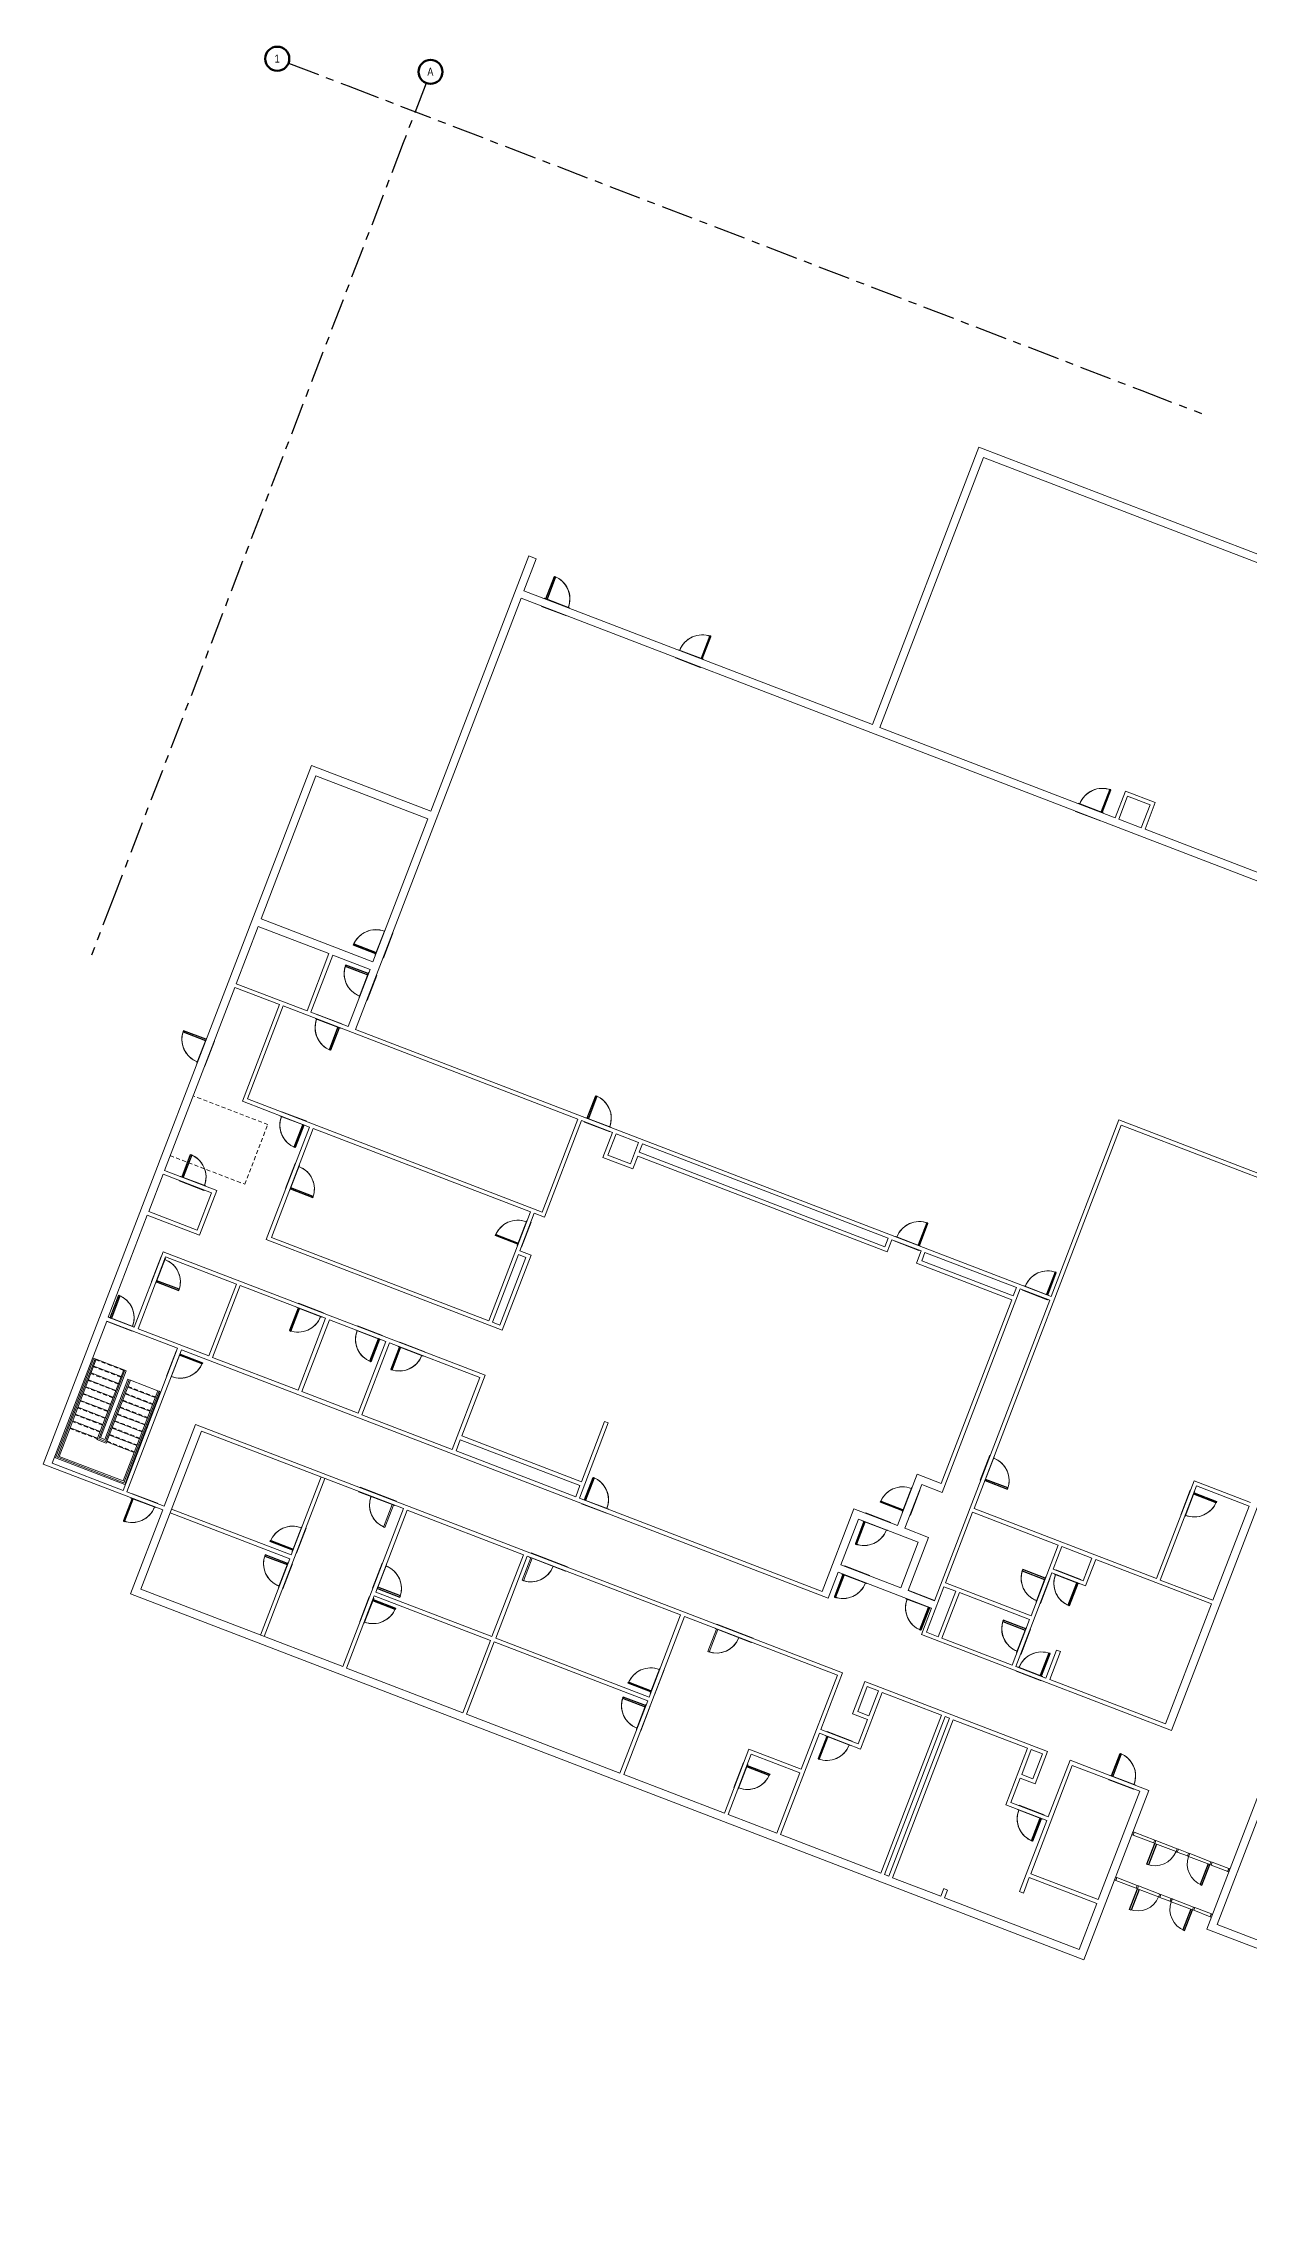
# Model space of a CAD drawing. Header units: inches. Extents: x -907 to 2508, y -1874 to 1367.
# Drawn here: x -907 to 902, y -1874 to 1367 of the extents above; entities that cross this region are included whole.
import ezdxf

# ---------------------------------------------------------------- set-up
doc = ezdxf.new("R2010")
doc.units = ezdxf.units.IN
doc.header["$MEASUREMENT"] = 0
doc.linetypes.add('Grid Line', pattern=[84, 48, -12, 12, -12])
doc.linetypes.add('Overhead', pattern=[9.75, 6, -3.75])
for name, color, linetype, lineweight in [('A-DOOR', 31, 'Continuous', 15), ('A-DOOR-FRAM', 31, 'Continuous', 9), ('A-FLOR-HRAL', 11, 'Continuous', 9), ('A-GLAZ-CWMG', 51, 'Continuous', 9), ('A-WALL', 113, 'Continuous', 15), ('S-GRID', 1, 'Continuous', 9), ('S-GRID-IDEN', 1, 'Continuous', 50), ('S-STRS', 31, 'Continuous', 9)]:
    doc.layers.add(name, color=color, linetype=linetype, lineweight=lineweight)
doc.styles.add('Arial Narrow', font='ARIALN.TTF', dxfattribs={"height": 12})

# ---------------------------------------------------------------- blocks, each defined once
blk = doc.blocks.new('Door-Single_CE_ - HM Door-2_ HM Frame-5252126-ROOF')
at = {"layer": 'A-DOOR'}
for p, q in [((16.25, -39.5), (16.25, -3.5)), ((16.25, -3.5), (18, -3.5)), ((18, -3.5), (18, -39.5)), ((18, -39.5), (16.25, -39.5))]:
    blk.add_line(p, q, dxfattribs=at)
at = {"layer": 'A-DOOR', "lineweight": 25}
for p, q in [((16.25, -39.5), (16.25, -3.5)), ((18, -3.5), (16.25, -3.5)), ((18, -3.5), (18, -39.5)), ((18, -39.5), (16.25, -39.5))]:
    blk.add_line(p, q, dxfattribs=at)
at = {"layer": 'A-DOOR', "lineweight": 9}
for start in [179.5, 179.5, 179.5, 180.00117]:
    blk.add_arc((18, -3.5), 36, start, 270, dxfattribs=at)
at = {"layer": 'A-DOOR-FRAM'}
for p, q in [((-20, 3.5), (20, 3.5)), ((-20, 3), (-20, 3.5)), ((20, 3.5), (20, 3)), ((-20, -3.5), (-20, -3)), ((20, -3.5), (-20, -3.5)), ((20, -3), (20, -3.5))]:
    blk.add_line(p, q, dxfattribs=at)
blk = doc.blocks.new('Door-Single_CE_ - WD Door-2_ WD Frame-5252166-ROOF')
at = {"layer": 'A-DOOR'}
for p, q in [((16, -39.5), (16, -3.5)), ((16, -3.5), (18, -3.5)), ((18, -3.5), (18, -39.5)), ((18, -39.5), (16, -39.5))]:
    blk.add_line(p, q, dxfattribs=at)
at = {"layer": 'A-DOOR', "lineweight": 25}
for p, q in [((16, -39.5), (16, -3.5)), ((18, -3.5), (16, -3.5)), ((18, -3.5), (18, -39.5)), ((18, -39.5), (16, -39.5))]:
    blk.add_line(p, q, dxfattribs=at)
at = {"layer": 'A-DOOR', "lineweight": 9}
for start in [179.5, 179.5, 179.5, 180.0012]:
    blk.add_arc((18, -3.5), 36, start, 270, dxfattribs=at)
at = {"layer": 'A-DOOR-FRAM'}
for p, q in [((-20, 3.5), (20, 3.5)), ((-20, 3), (-20, 3.5)), ((20, 3.5), (20, 3)), ((-20, -3.5), (-20, -3)), ((20, -3.5), (-20, -3.5)), ((20, -3), (20, -3.5))]:
    blk.add_line(p, q, dxfattribs=at)
blk = doc.blocks.new('Door-Single_CE_ - WD Door-2_ WD Frame-5252168-ROOF')
at = {"layer": 'A-DOOR'}
for p, q in [((18, 39.5), (16, 39.5)), ((16, 39.5), (16, 3.5)), ((18, 3.5), (18, 39.5)), ((16, 3.5), (18, 3.5))]:
    blk.add_line(p, q, dxfattribs=at)
at = {"layer": 'A-DOOR', "lineweight": 25}
for p, q in [((18, 39.5), (16, 39.5)), ((16, 39.5), (16, 3.5)), ((18, 3.5), (18, 39.5)), ((18, 3.5), (16, 3.5))]:
    blk.add_line(p, q, dxfattribs=at)
at = {"layer": 'A-DOOR', "lineweight": 9}
for end in [179.9988, 180.5, 180.5, 180.5]:
    blk.add_arc((18, 3.5), 36, 90, end, dxfattribs=at)
at = {"layer": 'A-DOOR-FRAM'}
for p, q in [((-20, 3.5), (20, 3.5)), ((-20, 3), (-20, 3.5)), ((20, 3.5), (20, 3)), ((-20, -3.5), (-20, -3)), ((20, -3.5), (-20, -3.5)), ((20, -3), (20, -3.5))]:
    blk.add_line(p, q, dxfattribs=at)
blk = doc.blocks.new('Door-Single_CE_ - HM Door-2_ HM Frame-5252123-ROOF')
at = {"layer": 'A-DOOR'}
for p, q in [((18, 39.5), (16.25, 39.5)), ((16.25, 39.5), (16.25, 3.5)), ((18, 3.5), (18, 39.5)), ((16.25, 3.5), (18, 3.5))]:
    blk.add_line(p, q, dxfattribs=at)
at = {"layer": 'A-DOOR', "lineweight": 25}
for p, q in [((18, 39.5), (16.25, 39.5)), ((16.25, 39.5), (16.25, 3.5)), ((18, 3.5), (18, 39.5)), ((18, 3.5), (16.25, 3.5))]:
    blk.add_line(p, q, dxfattribs=at)
at = {"layer": 'A-DOOR', "lineweight": 9}
for end in [179.99883, 180.5, 180.5, 180.5]:
    blk.add_arc((18, 3.5), 36, 90, end, dxfattribs=at)
at = {"layer": 'A-DOOR-FRAM'}
for p, q in [((-20, 3.5), (20, 3.5)), ((-20, 3), (-20, 3.5)), ((20, 3.5), (20, 3)), ((-20, -3.5), (-20, -3)), ((20, -3.5), (-20, -3.5)), ((20, -3), (20, -3.5))]:
    blk.add_line(p, q, dxfattribs=at)
blk = doc.blocks.new('Door-Single_CE_ - WD Door-2_ HM Frame-5252155-ROOF')
at = {"layer": 'A-DOOR'}
for p, q in [((18, 39.5), (16, 39.5)), ((16, 39.5), (16, 3.5)), ((18, 3.5), (18, 39.5)), ((16, 3.5), (18, 3.5))]:
    blk.add_line(p, q, dxfattribs=at)
at = {"layer": 'A-DOOR', "lineweight": 25}
for p, q in [((18, 39.5), (16, 39.5)), ((16, 39.5), (16, 3.5)), ((18, 3.5), (18, 39.5)), ((18, 3.5), (16, 3.5))]:
    blk.add_line(p, q, dxfattribs=at)
at = {"layer": 'A-DOOR', "lineweight": 9}
for end in [179.9988, 180.5, 180.5, 180.5]:
    blk.add_arc((18, 3.5), 36, 90, end, dxfattribs=at)
at = {"layer": 'A-DOOR-FRAM'}
for p, q in [((-20, 3.5), (20, 3.5)), ((-20, 3), (-20, 3.5)), ((20, 3.5), (20, 3)), ((-20, -3.5), (-20, -3)), ((20, -3.5), (-20, -3.5)), ((20, -3), (20, -3.5))]:
    blk.add_line(p, q, dxfattribs=at)
blk = doc.blocks.new('Door-Single_CE_ - WD Door-2_ HM Frame-5252156-ROOF')
at = {"layer": 'A-DOOR'}
for p, q in [((16, -39.5), (16, -3.5)), ((16, -3.5), (18, -3.5)), ((18, -3.5), (18, -39.5)), ((18, -39.5), (16, -39.5))]:
    blk.add_line(p, q, dxfattribs=at)
at = {"layer": 'A-DOOR', "lineweight": 25}
for p, q in [((16, -39.5), (16, -3.5)), ((18, -3.5), (16, -3.5)), ((18, -3.5), (18, -39.5)), ((18, -39.5), (16, -39.5))]:
    blk.add_line(p, q, dxfattribs=at)
at = {"layer": 'A-DOOR', "lineweight": 9}
for start in [179.5, 179.5, 179.5, 180.0012]:
    blk.add_arc((18, -3.5), 36, start, 270, dxfattribs=at)
at = {"layer": 'A-DOOR-FRAM'}
for p, q in [((-20, 3.5), (20, 3.5)), ((-20, 3), (-20, 3.5)), ((20, 3.5), (20, 3)), ((-20, -3.5), (-20, -3)), ((20, -3.5), (-20, -3.5)), ((20, -3), (20, -3.5))]:
    blk.add_line(p, q, dxfattribs=at)
blk = doc.blocks.new('Door-Single-Sidelite_CE_ - WD Door-2_ HM Frame-Sidelite-5252143-ROOF')
at = {"layer": 'A-DOOR'}
for p, q in [((16, -3.5), (18, -3.5)), ((16, -39.5), (16, -3.5)), ((18, -3.5), (18, -39.5)), ((18, -39.5), (16, -39.5))]:
    blk.add_line(p, q, dxfattribs=at)
at = {"layer": 'A-DOOR', "lineweight": 9}
for start, end in [(180.0012, 266.8077), (180.5, 270)]:
    blk.add_arc((18, -3.5), 36, start, end, dxfattribs=at)
at = {"layer": 'A-DOOR-FRAM'}
for p, q in [((-38, 3.5), (20, 3.5)), ((-38, 3), (-38, 3.5)), ((20, 3.5), (20, 3)), ((-38, -3.5), (-38, -3)), ((16, -3.5), (-38, -3.5)), ((20, -3.5), (18, -3.5)), ((20, -3), (20, -3.5))]:
    blk.add_line(p, q, dxfattribs=at)
blk = doc.blocks.new('Door-Single-Sidelite_CE_ - WD Door-2_ HM Frame-Sidelite-5252144-ROOF')
at = {"layer": 'A-DOOR'}
for p, q in [((18, 39.5), (16, 39.5)), ((16, 39.5), (16, 3.5)), ((18, 3.5), (18, 39.5)), ((16, 3.5), (18, 3.5))]:
    blk.add_line(p, q, dxfattribs=at)
at = {"layer": 'A-DOOR', "lineweight": 9}
for start, end in [(90, 179.5), (93.1923, 179.9988)]:
    blk.add_arc((18, 3.5), 36, start, end, dxfattribs=at)
at = {"layer": 'A-DOOR-FRAM'}
for p, q in [((-38, 3.5), (16, 3.5)), ((-38, 3), (-38, 3.5)), ((18, 3.5), (20, 3.5)), ((20, 3.5), (20, 3)), ((-38, -3.5), (-38, -3)), ((20, -3.5), (-38, -3.5)), ((20, -3), (20, -3.5))]:
    blk.add_line(p, q, dxfattribs=at)
blk = doc.blocks.new('Rectangular Mullion - 4 1_2_ x 2_ Rectangular_CE_-5255816-ROOF')
at = {"layer": 'A-GLAZ-CWMG'}
for p, q in [((818.1, -1432.1), (819.7, -1427.9)), ((843, -1441.7), (818.1, -1432.1)), ((819.7, -1427.9), (844.6, -1437.5)), ((844.6, -1437.5), (843, -1441.7))]:
    blk.add_line(p, q, dxfattribs=at)
blk = doc.blocks.new('Rectangular Mullion - 4 1_2_ x 2_ Rectangular_CE_-5161800-ROOF')
at = {"layer": 'A-GLAZ-CWMG'}
for p, q in [((-2, -2.25), (-2, 2.25)), ((-2, 2.25), (0, 2.25)), ((0, 2.25), (0, -2.25)), ((0, -2.25), (-2, -2.25))]:
    blk.add_line(p, q, dxfattribs=at)
blk = doc.blocks.new('Rectangular Mullion - 4 1_2_ x 2_ Rectangular_CE_-5161801-ROOF')
at = {"layer": 'A-GLAZ-CWMG'}
for p, q in [((0, 2.25), (-2, 2.25)), ((-2, 2.25), (-2, -2.25)), ((0, -2.25), (0, 2.25)), ((-2, -2.25), (0, -2.25))]:
    blk.add_line(p, q, dxfattribs=at)
blk = doc.blocks.new('CW-Single_CE_ - Medium Style-5162126-ROOF')
at = {"layer": 'A-DOOR', "lineweight": 25}
for p, q in [((-17, -35.5), (-17, -2.25)), ((-14.5, -2.25), (-14.5, -35.5)), ((-14.5, -35.5), (-17, -35.5))]:
    blk.add_line(p, q, dxfattribs=at)
at = {"layer": 'A-DOOR', "lineweight": 9}
blk.add_arc((-17, -1.5), 34, 270, 358.73251, dxfattribs=at)
blk = doc.blocks.new('Rectangular Mullion - 4 1_2_ x 2_ Rectangular_CE_-5162069-ROOF')
at = {"layer": 'A-GLAZ-CWMG'}
for p, q in [((701.2, -1387.2), (702.8, -1383)), ((732, -1399.1), (701.2, -1387.2)), ((702.8, -1383), (733.6, -1394.9)), ((733.6, -1394.9), (732, -1399.1))]:
    blk.add_line(p, q, dxfattribs=at)
blk = doc.blocks.new('Rectangular Mullion - 4 1_2_ x 2_ Rectangular_CE_-5161853-ROOF')
at = {"layer": 'A-GLAZ-CWMG'}
for p, q in [((-1, -2.25), (-1, 2.25)), ((-1, 2.25), (1, 2.25)), ((1, 2.25), (1, -2.25)), ((1, -2.25), (-1, -2.25))]:
    blk.add_line(p, q, dxfattribs=at)
blk = doc.blocks.new('Rectangular Mullion - 4 1_2_ x 2_ Rectangular_CE_-5161927-ROOF')
at = {"layer": 'A-GLAZ-CWMG'}
for p, q in [((733.8, -1399.8), (735.4, -1395.6)), ((765.6, -1412), (733.8, -1399.8)), ((735.4, -1395.6), (767.2, -1407.8)), ((767.2, -1407.8), (765.6, -1412))]:
    blk.add_line(p, q, dxfattribs=at)
blk = doc.blocks.new('CW-Single_CE_ - Medium Style-5162120-ROOF')
at = {"layer": 'A-DOOR', "lineweight": 25}
for p, q in [((-17, 35.5), (-17, 2.25)), ((-14.5, 35.5), (-17, 35.5)), ((-14.5, 2.25), (-14.5, 35.5))]:
    blk.add_line(p, q, dxfattribs=at)
at = {"layer": 'A-DOOR', "lineweight": 9}
blk.add_arc((-17, 1.5), 34, 1.26749, 90, dxfattribs=at)
blk = doc.blocks.new('Rectangular Mullion - 4 1_2_ x 2_ Rectangular_CE_-5162117-ROOF')
at = {"layer": 'A-GLAZ-CWMG'}
for p, q in [((767.4, -1412.7), (769.1, -1408.5)), ((782.6, -1418.5), (767.4, -1412.7)), ((769.1, -1408.5), (784.2, -1414.3)), ((784.2, -1414.3), (782.6, -1418.5))]:
    blk.add_line(p, q, dxfattribs=at)
blk = doc.blocks.new('Door-Single_CE_ - HM Door-2_ HM Frame-5252121-ROOF')
at = {"layer": 'A-DOOR'}
for p, q in [((18, 42.5), (16.25, 42.5)), ((16.25, 42.5), (16.25, 6.5)), ((18, 6.5), (18, 42.5)), ((16.25, 6.5), (18, 6.5))]:
    blk.add_line(p, q, dxfattribs=at)
at = {"layer": 'A-DOOR', "lineweight": 25}
for p, q in [((18, 42.5), (16.25, 42.5)), ((16.25, 42.5), (16.25, 6.5)), ((18, 6.5), (18, 42.5)), ((18, 6.5), (16.25, 6.5))]:
    blk.add_line(p, q, dxfattribs=at)
at = {"layer": 'A-DOOR', "lineweight": 9}
for end in [179.99883, 180.5, 180.5, 180.5]:
    blk.add_arc((18, 6.5), 36, 90, end, dxfattribs=at)
at = {"layer": 'A-DOOR-FRAM'}
for p, q in [((-20, 6.5), (20, 6.5)), ((-20, 6), (-20, 6.5)), ((20, 6.5), (20, 6)), ((-20, -6.5), (-20, -6)), ((20, -6.5), (-20, -6.5)), ((20, -6), (20, -6.5))]:
    blk.add_line(p, q, dxfattribs=at)
blk = doc.blocks.new('Door-Single_CE_ - HM Door-2_ HM Frame-5252122-ROOF')
at = {"layer": 'A-DOOR'}
for p, q in [((16.25, -42.5), (16.25, -6.5)), ((16.25, -6.5), (18, -6.5)), ((18, -6.5), (18, -42.5)), ((18, -42.5), (16.25, -42.5))]:
    blk.add_line(p, q, dxfattribs=at)
at = {"layer": 'A-DOOR', "lineweight": 25}
for p, q in [((16.25, -42.5), (16.25, -6.5)), ((18, -6.5), (16.25, -6.5)), ((18, -6.5), (18, -42.5)), ((18, -42.5), (16.25, -42.5))]:
    blk.add_line(p, q, dxfattribs=at)
at = {"layer": 'A-DOOR', "lineweight": 9}
for start in [179.5, 179.5, 179.5, 180.00117]:
    blk.add_arc((18, -6.5), 36, start, 270, dxfattribs=at)
at = {"layer": 'A-DOOR-FRAM'}
for p, q in [((-20, 6.5), (20, 6.5)), ((-20, 6), (-20, 6.5)), ((20, 6.5), (20, 6)), ((-20, -6.5), (-20, -6)), ((20, -6.5), (-20, -6.5)), ((20, -6), (20, -6.5))]:
    blk.add_line(p, q, dxfattribs=at)
blk = doc.blocks.new('Door-Single_CE_ - WD Door-2_ WD Frame-5252169-ROOF')
at = {"layer": 'A-DOOR'}
for p, q in [((18, 42.5), (16, 42.5)), ((16, 42.5), (16, 6.5)), ((18, 6.5), (18, 42.5)), ((16, 6.5), (18, 6.5))]:
    blk.add_line(p, q, dxfattribs=at)
at = {"layer": 'A-DOOR', "lineweight": 25}
for p, q in [((18, 42.5), (16, 42.5)), ((16, 42.5), (16, 6.5)), ((18, 6.5), (18, 42.5)), ((18, 6.5), (16, 6.5))]:
    blk.add_line(p, q, dxfattribs=at)
at = {"layer": 'A-DOOR', "lineweight": 9}
for end in [179.9988, 180.5, 180.5, 180.5]:
    blk.add_arc((18, 6.5), 36, 90, end, dxfattribs=at)
at = {"layer": 'A-DOOR-FRAM'}
for p, q in [((-20, 6.5), (20, 6.5)), ((-20, 6), (-20, 6.5)), ((20, 6.5), (20, 6)), ((-20, -6.5), (-20, -6)), ((20, -6.5), (-20, -6.5)), ((20, -6), (20, -6.5))]:
    blk.add_line(p, q, dxfattribs=at)
blk = doc.blocks.new('Railing - Railing-5172666-ROOF')
at = {"layer": 'A-FLOR-HRAL'}
for p, q in [((-829.2, -605.2), (-868.6, -707.9)), ((-827.4, -605.9), (-866.8, -708.6)), ((-829.2, -605.2), (-827.4, -605.9)), ((-770.6, -745.5), (-735.1, -653.1)), ((-768.7, -746.2), (-733.3, -653.8)), ((-735.1, -653.1), (-733.3, -653.8)), ((-868.6, -707.9), (-885.8, -752.7)), ((-866.8, -708.6), (-883.3, -751.5)), ((-885.8, -752.7), (-785.9, -791)), ((-883.3, -751.5), (-787.1, -788.4)), ((-787.1, -788.4), (-770.6, -745.5)), ((-785.9, -791), (-768.7, -746.2))]:
    blk.add_line(p, q, dxfattribs=at)
blk = doc.blocks.new('Railing - Railing-5172670-ROOF')
at = {"layer": 'A-FLOR-HRAL'}
for p, q in [((-786.3, -621.7), (-825.7, -724.3)), ((-784.4, -622.4), (-823.8, -725.1)), ((-813.6, -729), (-778.1, -636.6)), ((-812.4, -731.6), (-776.2, -637.3)), ((-786.3, -621.7), (-784.4, -622.4)), ((-778.1, -636.6), (-776.2, -637.3)), ((-825.7, -724.3), (-826.4, -726.2)), ((-826.4, -726.2), (-812.4, -731.6)), ((-823.8, -725.1), (-813.6, -729))]:
    blk.add_line(p, q, dxfattribs=at)
blk = doc.blocks.new('Overhead-Sectional - 8_ x 10_-5210600-ROOF')
at = {"layer": 'A-DOOR', "linetype": 'Overhead'}
for p, q in [((-48, -6), (-48, -126)), ((48, -126), (48, -6)), ((-48, -126), (48, -126))]:
    blk.add_line(p, q, dxfattribs=at)
blk = doc.blocks.new('Grid - Grid Head-Circle_CE_-46466-ROOF')
at = {"layer": 'S-GRID-IDEN'}
blk.add_circle((0, 0), 0.188, dxfattribs=at)

msp = doc.modelspace()

# ---------------------------------------------------------------- linework, layer by layer
at = {"layer": 'A-WALL'}
for p, q in [((336.4, 345.8), (496.1, 761.7)), ((503, 746.2), (347.6, 341.5)), ((496.1, 761.7), (1392, 417.8)), ((1191, 482.1), (503, 746.2)), ((-325.8, 215.7), (-178.8, 598.7)), ((-167.6, 594.4), (-186.1, 546.4)), ((-167.6, 594.4), (-178.8, 598.7)), ((-190.4, 535.2), (-438.6, -111.5)), ((1216.4, -4.9), (-190.4, 535.2)), ((-186.1, 546.4), (336.4, 345.8)), ((347.6, 341.5), (700.3, 206.1)), ((-907, -763), (-504.9, 284.5)), ((-498, 269), (-580.4, 54.3)), ((-504.9, 284.5), (-325.8, 215.7)), ((-330.1, 204.5), (-498, 269)), ((700.3, 206.1), (715.7, 246)), ((719.1, 238.3), (705.9, 204)), ((715.7, 246), (760.5, 228.8)), ((752.7, 225.4), (719.1, 238.3)), ((760.5, 228.8), (745.2, 188.9)), ((-412.5, -10.1), (-330.1, 204.5)), ((705.9, 204), (739.6, 191.1)), ((739.6, 191.1), (752.7, 225.4)), ((745.2, 188.9), (1035.7, 77.4)), ((-584.7, 43.1), (-617.6, -42.8)), ((-478.5, 2.3), (-584.7, 43.1)), ((-580.4, 54.3), (-412.5, -10.1)), ((-511.4, -83.5), (-478.5, 2.3)), ((-472.9, 0.2), (-505.8, -85.7)), ((-416.8, -21.3), (-472.9, 0.2)), ((-449.8, -107.2), (-416.8, -21.3)), ((-619.8, -48.4), (-725.2, -322.9)), ((-552.8, -74.1), (-619.8, -48.4)), ((-617.6, -42.8), (-511.4, -83.5)), ((-608.4, -219), (-552.8, -74.1)), ((-547.2, -76.2), (-600.7, -215.6)), ((-105.5, -245.8), (-547.2, -76.2)), ((-505.8, -85.7), (-449.8, -107.2)), ((-438.6, -111.5), (604.3, -511.8)), ((1173.7, -149.7), (784.9, -1162.6)), ((-507.7, -257.7), (-608.4, -219)), ((-600.7, -215.6), (-159, -385.2)), ((-572.5, -426.5), (-507.7, -257.7)), ((-159, -385.2), (-105.5, -245.8)), ((-99.9, -248), (-155.5, -392.9)), ((-53.4, -265.8), (-99.9, -248)), ((709.5, -254.7), (488.8, -829.6)), ((604.3, -511.8), (706, -247)), ((706, -247), (1069.9, -386.7)), ((1067.7, -392.3), (709.5, -254.7)), ((-502.1, -259.9), (-564.8, -423.1)), ((-176.3, -384.9), (-502.1, -259.9)), ((-67.8, -303.4), (-53.4, -265.8)), ((-47.8, -267.9), (-60.1, -299.9)), ((-14.2, -280.8), (-47.8, -267.9)), ((-26.5, -312.8), (-14.2, -280.8)), ((-8.6, -283), (-13.4, -295.6)), ((360, -424.5), (-8.6, -283)), ((-725.2, -322.9), (-646.7, -353)), ((-23, -320.6), (-67.8, -303.4)), ((-60.1, -299.9), (-26.5, -312.8)), ((-15.6, -301.2), (-23, -320.6)), ((358.6, -444.8), (-15.6, -301.2)), ((-13.4, -295.6), (355.2, -437.1)), ((-727.3, -328.5), (-748.7, -384.3)), ((-654.5, -356.5), (-727.3, -328.5)), ((-675.9, -412.3), (-654.5, -356.5)), ((-646.7, -353), (-672.5, -420)), ((-748.7, -384.3), (-675.9, -412.3)), ((-238.9, -548.2), (-176.3, -384.9)), ((-170.7, -387.1), (-192.2, -443.2)), ((-155.5, -392.9), (-170.7, -387.1)), ((-750.9, -389.9), (-809.6, -543)), ((-672.5, -420), (-750.9, -389.9)), ((-770.4, -558), (-726.9, -444.6)), ((-723.4, -452.4), (-764.8, -560.2)), ((-726.9, -444.6), (-244.5, -629.8)), ((-617.3, -493.1), (-723.4, -452.4)), ((-218.7, -562.4), (-572.5, -426.5)), ((-564.8, -423.1), (-238.9, -548.2)), ((-194.4, -448.8), (-233.3, -550.3)), ((-222.1, -554.6), (-183.2, -453.1)), ((-175.4, -449.7), (-218.7, -562.4)), ((-183.2, -453.1), (-194.4, -448.8)), ((-192.2, -443.2), (-175.4, -449.7)), ((355.2, -437.1), (360, -424.5)), ((365.6, -426.6), (358.6, -444.8)), ((409.6, -443.5), (365.6, -426.6)), ((402.6, -461.7), (409.6, -443.5)), ((415.2, -445.7), (410.4, -458.3)), ((552.5, -498.4), (415.2, -445.7)), ((545.5, -516.6), (402.6, -461.7)), ((410.4, -458.3), (547.6, -511)), ((-658.7, -600.9), (-617.3, -493.1)), ((-611.7, -495.3), (-653.1, -603.1)), ((-483.5, -544.5), (-611.7, -495.3)), ((429.3, -967.9), (602.2, -517.4)), ((439.7, -792.2), (545.5, -516.6)), ((558.1, -500.5), (441, -805.5)), ((547.6, -511), (552.5, -498.4)), ((602.2, -517.4), (558.1, -500.5)), ((-811.8, -548.6), (-893.6, -761.7)), ((-705.4, -589.5), (-811.8, -548.6)), ((-809.6, -543), (-770.4, -558)), ((-524.9, -652.3), (-483.5, -544.5)), ((-477.9, -546.6), (-519.3, -654.4)), ((-393.3, -579.1), (-477.9, -546.6)), ((-233.3, -550.3), (-222.1, -554.6)), ((-764.8, -560.2), (-658.7, -600.9)), ((-434.6, -686.9), (-393.3, -579.1)), ((-387.7, -581.3), (-429, -689.1)), ((-252.2, -633.3), (-387.7, -581.3)), ((-787.2, -802.6), (-705.4, -589.5)), ((-699.8, -591.6), (-781.6, -804.7)), ((270.1, -963.9), (-699.8, -591.6)), ((-653.1, -603.1), (-524.9, -652.3)), ((-293.6, -741.1), (-252.2, -633.3)), ((-244.5, -629.8), (-279.4, -720.9)), ((-519.3, -654.4), (-434.6, -686.9)), ((-725.6, -826.2), (-678.5, -703.7)), ((-678.5, -703.7), (291.6, -1076.1)), ((-429, -689.1), (-293.6, -741.1)), ((-59.6, -701.3), (-102.9, -814.3)), ((-99.9, -789.8), (-65.2, -699.2)), ((-59.6, -701.3), (-65.2, -699.2)), ((-669.5, -713.6), (-760.4, -950.6)), ((-366.8, -829.8), (-669.5, -713.6)), ((-281.6, -726.5), (-288, -743.2)), ((-288, -743.2), (-108.5, -812.1)), ((-102.1, -795.4), (-281.6, -726.5)), ((-279.4, -720.9), (-99.9, -789.8)), ((-727.7, -831.8), (-907, -763)), ((-893.6, -761.7), (-787.2, -802.6)), ((-781.6, -804.7), (-725.6, -826.2)), ((-484.6, -784.6), (-575.6, -1021.6)), ((-535.1, -899.3), (-490.2, -782.4)), ((-108.5, -812.1), (-102.1, -795.4)), ((374, -855.1), (403.5, -778.3)), ((410.4, -793.8), (385.2, -859.4)), ((403.5, -778.3), (439.7, -792.2)), ((441, -805.5), (410.4, -793.8)), ((762.5, -934.7), (818.8, -788.2)), ((822.3, -795.9), (768.1, -936.9)), ((818.8, -788.2), (903.3, -820.6)), ((901.1, -826.2), (822.3, -795.9)), ((-775.9, -957.5), (-727.7, -831.8)), ((-537.3, -904.9), (-716.5, -836.1)), ((-714.4, -830.5), (-535.1, -899.3)), ((-457.7, -1066.8), (-366.8, -829.8)), ((-361.2, -832), (-408.4, -955)), ((-186.9, -898.9), (-361.2, -832)), ((-102.9, -814.3), (261.1, -954)), ((261.1, -954), (308.7, -830)), ((308.7, -830), (374, -855.1)), ((486.6, -835.2), (445.9, -941.3)), ((615, -884.5), (486.6, -835.2)), ((488.8, -829.6), (762.5, -934.7)), ((847, -967.2), (901.1, -826.2)), ((315.6, -845.5), (289.2, -914.1)), ((405.2, -879.9), (315.6, -845.5)), ((385.2, -859.4), (420.7, -873)), ((420.7, -873), (390.1, -952.8)), ((-581.2, -1019.4), (-537.3, -904.9)), ((-234.1, -1021.8), (-186.9, -898.9)), ((-181.3, -901), (-228.5, -1024)), ((48.8, -989.3), (-181.3, -901)), ((378.9, -948.5), (405.2, -879.9)), ((574.3, -990.6), (615, -884.5)), ((620.6, -886.7), (607.5, -920.7)), ((665.6, -904), (620.6, -886.7)), ((652.6, -938), (665.6, -904)), ((671.2, -906.1), (656, -945.8)), ((844.9, -972.8), (671.2, -906.1)), ((284.9, -925.3), (270.1, -963.9)), ((425, -979.1), (284.9, -925.3)), ((289.2, -914.1), (378.9, -948.5)), ((605.4, -926.3), (551.5, -1066.6)), ((656, -945.8), (605.4, -926.3)), ((607.5, -920.7), (652.6, -938)), ((768.1, -936.9), (847, -967.2)), ((653.4, -1506.2), (-775.9, -957.5)), ((-760.4, -950.6), (-457.7, -1066.8)), ((-410.5, -960.6), (-452.1, -1068.9)), ((-236.3, -1027.4), (-410.5, -960.6)), ((-408.4, -955), (-234.1, -1021.8)), ((390.1, -952.8), (429.3, -967.9)), ((443.7, -946.9), (417.6, -1015.2)), ((435.1, -1021.9), (461.3, -953.7)), ((466.9, -955.8), (440.7, -1024)), ((461.3, -953.7), (443.7, -946.9)), ((445.9, -941.3), (574.3, -990.6)), ((572.1, -996.2), (466.9, -955.8)), ((54.4, -991.5), (-36.6, -1228.5)), ((1.6, -1112.3), (48.8, -989.3)), ((283.8, -1079.6), (54.4, -991.5)), ((409.8, -1018.6), (425, -979.1)), ((545.9, -1064.4), (572.1, -996.2)), ((775.8, -1152.7), (844.9, -972.8)), ((-277.9, -1135.8), (-236.3, -1027.4)), ((-230.7, -1029.6), (-272.3, -1138)), ((-0.6, -1117.9), (-230.7, -1029.6)), ((-228.5, -1024), (1.6, -1112.3)), ((784.9, -1162.6), (409.8, -1018.6)), ((417.6, -1015.2), (435.1, -1021.9)), ((440.7, -1024), (545.9, -1064.4)), ((-452.1, -1068.9), (-277.9, -1135.8)), ((551.5, -1066.6), (596.6, -1083.9)), ((596.6, -1083.9), (612.6, -1042.1)), ((618.2, -1044.3), (602.2, -1086)), ((618.2, -1044.3), (612.6, -1042.1)), ((229.7, -1220.5), (283.8, -1079.6)), ((291.6, -1076.1), (259, -1161.1)), ((306.5, -1137.6), (325.2, -1089)), ((328.6, -1096.8), (314.3, -1134.1)), ((325.2, -1089), (599.1, -1194.1)), ((345.4, -1103.2), (328.6, -1096.8)), ((602.2, -1086), (775.8, -1152.7)), ((837.9, -1460.4), (980.6, -1088.6)), ((-42.2, -1226.3), (-0.6, -1117.9)), ((314.3, -1134.1), (331.1, -1140.6)), ((351, -1105.4), (318.4, -1190.3)), ((331.1, -1140.6), (345.4, -1103.2)), ((440, -1139.5), (351, -1105.4)), ((987.5, -1104.1), (853.4, -1453.5)), ((-272.3, -1138), (-42.2, -1226.3)), ((256.8, -1166.7), (198.5, -1318.7)), ((318.4, -1190.3), (256.8, -1166.7)), ((259, -1161.1), (315, -1182.6)), ((329, -1146.2), (306.5, -1137.6)), ((315, -1182.6), (329, -1146.2)), ((349, -1376.5), (440, -1139.5)), ((445.6, -1141.6), (354.6, -1378.6)), ((361.1, -1381.1), (452.1, -1144.2)), ((457.7, -1146.3), (366.7, -1383.3)), ((452.1, -1144.2), (445.6, -1141.6)), ((568.9, -1189), (457.7, -1146.3)), ((114.4, -1286.4), (151.3, -1190.4)), ((154.7, -1198.2), (120, -1288.6)), ((151.3, -1190.4), (229.7, -1220.5)), ((227.6, -1226.1), (154.7, -1198.2)), ((536.3, -1274), (568.9, -1189)), ((574.5, -1191.1), (560.2, -1228.5)), ((591.3, -1197.6), (574.5, -1191.1)), ((577, -1234.9), (591.3, -1197.6)), ((599.1, -1194.1), (580.4, -1242.7)), ((-36.6, -1228.5), (114.4, -1286.4)), ((192.9, -1316.5), (227.6, -1226.1)), ((560.2, -1228.5), (577, -1234.9)), ((636.1, -1214.8), (573.8, -1377.2)), ((600.1, -1292), (632.7, -1207)), ((632.7, -1207), (750.8, -1252.4)), ((737.4, -1253.7), (636.1, -1214.8)), ((558, -1234.1), (544.1, -1270.5)), ((580.4, -1242.7), (558, -1234.1)), ((750.8, -1252.4), (653.4, -1506.2)), ((675.1, -1416.1), (737.4, -1253.7)), ((120, -1288.6), (192.9, -1316.5)), ((597.9, -1297.6), (536.3, -1274)), ((544.1, -1270.5), (600.1, -1292)), ((198.5, -1318.7), (349, -1376.5)), ((557.1, -1404), (597.9, -1297.6)), ((354.6, -1378.6), (361.1, -1381.1)), ((366.7, -1383.3), (439, -1411)), ((571.6, -1382.8), (562.7, -1406.2)), ((672.9, -1421.7), (571.6, -1382.8)), ((573.8, -1377.2), (675.1, -1416.1)), ((439, -1411), (443.4, -1399.6)), ((443.4, -1399.6), (449, -1401.7)), ((449, -1401.7), (444.6, -1413.2)), ((444.6, -1413.2), (646.5, -1490.7)), ((562.7, -1406.2), (557.1, -1404)), ((646.5, -1490.7), (672.9, -1421.7)), ((853.4, -1453.5), (1733.7, -1791.4)), ((1914.4, -1873.6), (837.9, -1460.4))]:
    msp.add_line(p, q, dxfattribs=at)
at = {"layer": 'S-GRID', "linetype": 'Grid Line', "lineweight": 25}
for p, q in [((-449.6, 1303.2), (740.2, 846.5)), ((-367.1, 1218), (-800.2, 89.8)), ((740.2, 846.5), (829.8, 812.1)), ((-800.2, 89.8), (-834.6, 0.2))]:
    msp.add_line(p, q, dxfattribs=at)
at = {"layer": 'S-STRS'}
for p, q in [((-831.1, -604.5), (-871.3, -709.3)), ((-829.2, -605.2), (-831.1, -604.5)), ((-786.3, -621.7), (-827.4, -605.9)), ((-802, -662.7), (-843.1, -647)), ((-798.1, -652.5), (-839.2, -636.7)), ((-794.2, -642.2), (-835.2, -626.4)), ((-790.2, -631.9), (-831.3, -616.2)), ((-782.5, -623.1), (-821.2, -723.9)), ((-814.7, -726.4), (-779.9, -635.9)), ((-782.5, -623.1), (-784.4, -622.4)), ((-780.2, -647.6), (-739.1, -663.3)), ((-778.1, -636.6), (-779.9, -635.9)), ((-776.2, -637.3), (-735.1, -653.1)), ((-813.9, -693.5), (-854.9, -677.8)), ((-809.9, -683.3), (-851, -667.5)), ((-806, -673), (-847.1, -657.2)), ((-792, -678.4), (-750.9, -694.1)), ((-788, -668.1), (-747, -683.9)), ((-784.1, -657.8), (-743, -673.6)), ((-770, -755), (-731.4, -654.5)), ((-731.4, -654.5), (-733.3, -653.8)), ((-871.3, -709.3), (-888.4, -753.8)), ((-825.7, -724.3), (-866.8, -708.6)), ((-821.8, -714.1), (-862.8, -698.3)), ((-817.8, -703.8), (-858.9, -688)), ((-803.8, -709.2), (-762.7, -725)), ((-799.9, -698.9), (-758.8, -714.7)), ((-795.9, -688.6), (-754.8, -704.4)), ((-814.7, -726.4), (-821.2, -723.9)), ((-811.7, -729.7), (-770.6, -745.5)), ((-807.7, -719.5), (-766.7, -735.2)), ((-888.4, -753.8), (-784.8, -793.6)), ((-784.8, -793.6), (-770, -755))]:
    msp.add_line(p, q, dxfattribs=at)
at = {"layer": 'S-STRS', "linetype": 'Overhead'}
for p, q in [((-786.6, -622.6), (-827.7, -606.8)), ((-802.4, -663.7), (-843.5, -647.9)), ((-798.5, -653.4), (-839.5, -637.6)), ((-794.5, -643.1), (-835.6, -627.4)), ((-790.6, -632.9), (-831.7, -617.1)), ((-779.8, -646.6), (-738.7, -662.4)), ((-814.2, -694.5), (-855.3, -678.7)), ((-810.3, -684.2), (-851.4, -668.4)), ((-806.3, -673.9), (-847.4, -658.2)), ((-791.6, -677.4), (-750.5, -693.2)), ((-787.7, -667.2), (-746.6, -682.9)), ((-783.7, -656.9), (-742.7, -672.7)), ((-825.1, -725.6), (-867.1, -709.5)), ((-822.1, -715), (-863.2, -699.2)), ((-818.2, -704.7), (-859.2, -689)), ((-803.4, -708.3), (-762.4, -724)), ((-799.5, -698), (-758.4, -713.8)), ((-795.6, -687.7), (-754.5, -703.5)), ((-811.3, -728.8), (-770.3, -744.6)), ((-807.4, -718.5), (-766.3, -734.3))]:
    msp.add_line(p, q, dxfattribs=at)

# ---------------------------------------------------------------- block references
at = {"layer": 'A-DOOR', "lineweight": 9}
for name, p, rotation in [('Door-Single_CE_ - HM Door-2_ HM Frame-5252122-ROOF', (-138.7, 521.8), 158.9999999999992), ('Door-Single_CE_ - HM Door-2_ HM Frame-5252121-ROOF', (62, 444.7), 338.9999999999993), ('Door-Single_CE_ - HM Door-2_ HM Frame-5252121-ROOF', (661.8, 214.5), 338.9999999999993), ('Door-Single_CE_ - HM Door-2_ HM Frame-5252122-ROOF', (-395.8, 16.7), 248.9999999999994), ('Door-Single_CE_ - HM Door-2_ HM Frame-5252121-ROOF', (-420.2, -46.8), 68.99999999999945), ('Door-Single_CE_ - HM Door-2_ HM Frame-5252126-ROOF', (-478.9, -99.2), 338.9999999999993), ('Door-Single_CE_ - HM Door-2_ HM Frame-5252121-ROOF', (-663.4, -145.3), 68.99999999999936), ('Door-Single_CE_ - HM Door-2_ HM Frame-5252126-ROOF', (-75.6, -254.1), 158.9999999999992), ('Door-Single_CE_ - HM Door-2_ HM Frame-5252126-ROOF', (-531.8, -245.2), 338.9999999999993), ('Door-Single_CE_ - HM Door-2_ HM Frame-5252126-ROOF', (-683.3, -342.2), 158.9999999999992), ('Door-Single_CE_ - HM Door-2_ HM Frame-5252123-ROOF', (-533.2, -332.5), 248.9999999999993), ('Door-Single_CE_ - HM Door-2_ HM Frame-5252126-ROOF', (-185.7, -417.9), 248.9999999999994), ('Door-Single_CE_ - HM Door-2_ HM Frame-5252123-ROOF', (388.7, -432.3), 338.9999999999993), ('Door-Single_CE_ - WD Door-2_ WD Frame-5252168-ROOF', (-734.1, -471.9), 248.9999999999994), ('Door-Single_CE_ - HM Door-2_ HM Frame-5252123-ROOF', (581.2, -506.2), 338.9999999999993), ('Door-Single_CE_ - WD Door-2_ WD Frame-5252166-ROOF', (-791.1, -553.3), 158.9999999999992), ('Door-Single_CE_ - WD Door-2_ WD Frame-5252168-ROOF', (-506.7, -532.4), 158.9999999999992), ('Door-Single_CE_ - HM Door-2_ HM Frame-5252126-ROOF', (-418.3, -566.3), 338.9999999999993), ('Door-Single_CE_ - WD Door-2_ WD Frame-5252168-ROOF', (-354.8, -590.7), 158.9999999999992), ('Door-Single_CE_ - HM Door-2_ HM Frame-5252126-ROOF', (-711.5, -613.9), 68.99999999999937), ('Door-Single_CE_ - WD Door-2_ HM Frame-5252155-ROOF', (508.5, -769.8), 248.9999999999994), ('Door-Single_CE_ - HM Door-2_ HM Frame-5252123-ROOF', (-755.6, -817.9), 158.9999999999993), ('Door-Single-Sidelite_CE_ - WD Door-2_ HM Frame-Sidelite-5252143-ROOF', (-397.4, -814.8), 338.9999999999993), ('Door-Single_CE_ - HM Door-2_ HM Frame-5252126-ROOF', (-79.7, -826.4), 158.9999999999992), ('Door-Single_CE_ - HM Door-2_ HM Frame-5252122-ROOF', (394.4, -818.7), 248.9999999999994), ('Door-Single_CE_ - WD Door-2_ HM Frame-5252156-ROOF', (809.1, -821.9), 68.99999999999936), ('Door-Single_CE_ - HM Door-2_ HM Frame-5252121-ROOF', (342.9, -849.6), 158.999999999999), ('Door-Single_CE_ - HM Door-2_ HM Frame-5252126-ROOF', (-523.2, -876.6), 248.9999999999994), ('Door-Single_CE_ - HM Door-2_ HM Frame-5252123-ROOF', (-543.8, -930.3), 68.99999999999936), ('Door-Single-Sidelite_CE_ - WD Door-2_ HM Frame-Sidelite-5252144-ROOF', (-157.8, -906.8), 158.9999999999992), ('Door-Single_CE_ - WD Door-2_ HM Frame-5252155-ROOF', (-402.6, -931.5), 248.9999999999994), ('Door-Single_CE_ - WD Door-2_ WD Frame-5252169-ROOF', (311.4, -929.1), 158.9999999999992), ('Door-Single_CE_ - WD Door-2_ WD Frame-5252168-ROOF', (592.2, -952.3), 68.99999999999945), ('Door-Single_CE_ - WD Door-2_ WD Frame-5252166-ROOF', (629, -932.2), 338.9999999999995), ('Door-Single_CE_ - WD Door-2_ HM Frame-5252156-ROOF', (-421.9, -981.9), 68.99999999999936), ('Door-Single_CE_ - HM Door-2_ HM Frame-5252122-ROOF', (407.5, -966), 338.9999999999993), ('Door-Single-Sidelite_CE_ - WD Door-2_ HM Frame-Sidelite-5252144-ROOF', (120.6, -1013.7), 158.9999999999992), ('Door-Single_CE_ - WD Door-2_ WD Frame-5252168-ROOF', (563.1, -1028.1), 68.99999999999945), ('Door-Single_CE_ - WD Door-2_ WD Frame-5252168-ROOF', (571.9, -1077.6), 338.9999999999993), ('Door-Single_CE_ - HM Door-2_ HM Frame-5252126-ROOF', (13.7, -1089.1), 248.9999999999994), ('Door-Single_CE_ - HM Door-2_ HM Frame-5252123-ROOF', (-7.1, -1143.3), 68.99999999999936), ('Door-Single_CE_ - HM Door-2_ HM Frame-5252123-ROOF', (285.9, -1174.6), 158.9999999999993), ('Door-Single_CE_ - HM Door-2_ HM Frame-5252126-ROOF', (710.6, -1240.2), 158.9999999999992), ('Door-Single_CE_ - WD Door-2_ HM Frame-5252156-ROOF', (139.1, -1230.6), 68.99999999999923), ('Door-Single_CE_ - HM Door-2_ HM Frame-5252126-ROOF', (573.8, -1285.1), 338.9999999999993)]:
    msp.add_blockref(name, p, dxfattribs=dict(at, rotation=rotation))
at = {"layer": 'A-DOOR', "rotation": 68.99999999999936}
msp.add_blockref('Overhead-Sectional - 8_ x 10_-5210600-ROOF', (-705, -253.6), dxfattribs=at)
at = {"layer": 'A-DOOR', "lineweight": 25}
for name, p, rotation in [('CW-Single_CE_ - Medium Style-5162126-ROOF', (776.6, -1335.9), 338.9999999999993), ('CW-Single_CE_ - Medium Style-5162120-ROOF', (827.2, -1355.3), 158.9999999999993), ('CW-Single_CE_ - Medium Style-5162126-ROOF', (750.5, -1403.8), 338.9999999999993), ('CW-Single_CE_ - Medium Style-5162120-ROOF', (801.2, -1423.2), 158.9999999999993)]:
    msp.add_blockref(name, p, dxfattribs=dict(at, rotation=rotation))
at = {"layer": 'A-FLOR-HRAL'}
for name in ['Railing - Railing-5172666-ROOF', 'Railing - Railing-5172670-ROOF']:
    msp.add_blockref(name, (0, 0), dxfattribs=at)
at = {"layer": 'A-GLAZ-CWMG', "rotation": 158.9999999999993}
for p in [(726.2, -1316.5), (700.1, -1384.4)]:
    msp.add_blockref('Rectangular Mullion - 4 1_2_ x 2_ Rectangular_CE_-5161801-ROOF', p, dxfattribs=at)
at = {"layer": 'A-GLAZ-CWMG'}
for name, p in [('Rectangular Mullion - 4 1_2_ x 2_ Rectangular_CE_-5162069-ROOF', (26.1, 67.9)), ('Rectangular Mullion - 4 1_2_ x 2_ Rectangular_CE_-5161927-ROOF', (26.1, 67.9)), ('Rectangular Mullion - 4 1_2_ x 2_ Rectangular_CE_-5162117-ROOF', (26.1, 67.9)), ('Rectangular Mullion - 4 1_2_ x 2_ Rectangular_CE_-5161927-ROOF', (76.7, 48.5)), ('Rectangular Mullion - 4 1_2_ x 2_ Rectangular_CE_-5255816-ROOF', (26.1, 67.9)), ('Rectangular Mullion - 4 1_2_ x 2_ Rectangular_CE_-5162069-ROOF', (0, 0)), ('Rectangular Mullion - 4 1_2_ x 2_ Rectangular_CE_-5161927-ROOF', (0, 0)), ('Rectangular Mullion - 4 1_2_ x 2_ Rectangular_CE_-5162117-ROOF', (0, 0)), ('Rectangular Mullion - 4 1_2_ x 2_ Rectangular_CE_-5161927-ROOF', (50.6, -19.4)), ('Rectangular Mullion - 4 1_2_ x 2_ Rectangular_CE_-5255816-ROOF', (0, 0))]:
    msp.add_blockref(name, p, dxfattribs=at)
at = {"layer": 'A-GLAZ-CWMG', "extrusion": (0, 0, -1), "rotation": 201.0000000000007}
for name, p in [('Rectangular Mullion - 4 1_2_ x 2_ Rectangular_CE_-5161853-ROOF', (-759.8, -1329.4)), ('Rectangular Mullion - 4 1_2_ x 2_ Rectangular_CE_-5161853-ROOF', (-793.4, -1342.3)), ('Rectangular Mullion - 4 1_2_ x 2_ Rectangular_CE_-5161853-ROOF', (-810.4, -1348.8)), ('Rectangular Mullion - 4 1_2_ x 2_ Rectangular_CE_-5161853-ROOF', (-844, -1361.7)), ('Rectangular Mullion - 4 1_2_ x 2_ Rectangular_CE_-5161800-ROOF', (-871.7, -1372.4)), ('Rectangular Mullion - 4 1_2_ x 2_ Rectangular_CE_-5161853-ROOF', (-733.7, -1397.3)), ('Rectangular Mullion - 4 1_2_ x 2_ Rectangular_CE_-5161853-ROOF', (-767.3, -1410.2)), ('Rectangular Mullion - 4 1_2_ x 2_ Rectangular_CE_-5161853-ROOF', (-784.4, -1416.8)), ('Rectangular Mullion - 4 1_2_ x 2_ Rectangular_CE_-5161853-ROOF', (-818, -1429.7)), ('Rectangular Mullion - 4 1_2_ x 2_ Rectangular_CE_-5161800-ROOF', (-845.6, -1440.3))]:
    msp.add_blockref(name, p, dxfattribs=at)
at = {"layer": 'S-GRID-IDEN', "xscale": 95.99999999999996, "yscale": 95.99999999999996, "zscale": 95.99999999999996}
for p, rotation in [((-556, 1344.1), 248.9999999999989), ((-326.2, 1324.4), 158.9999999999994)]:
    msp.add_blockref('Grid - Grid Head-Circle_CE_-46466-ROOF', p, dxfattribs=dict(at, rotation=rotation))

# ---------------------------------------------------------------- next in the draw order: texts
at = {"layer": 'S-GRID-IDEN', "lineweight": 9, "char_height": 12, "attachment_point": 1, "style": 'Arial Narrow', "bg_fill": 3, "box_fill_scale": 1.25, "bg_fill_color": 9, "bg_fill_true_color": 13158600, "bg_fill_transparency": 0}
for s, insert, width in [('1', (-560.1, 1350.2), 9.393), ('A', (-331, 1330.6), 11.211)]:
    msp.add_mtext(s, dxfattribs=dict(at, insert=insert, width=width))

# ---------------------------------------------------------------- next in the draw order: linework, layer by layer
at = {"layer": 'S-GRID', "linetype": 'Grid Line', "lineweight": 25}
for p, q in [((-539.2, 1337.6), (-449.6, 1303.2)), ((-332.7, 1307.6), (-367.1, 1218))]:
    msp.add_line(p, q, dxfattribs=at)

doc.saveas('drawing.dxf')
